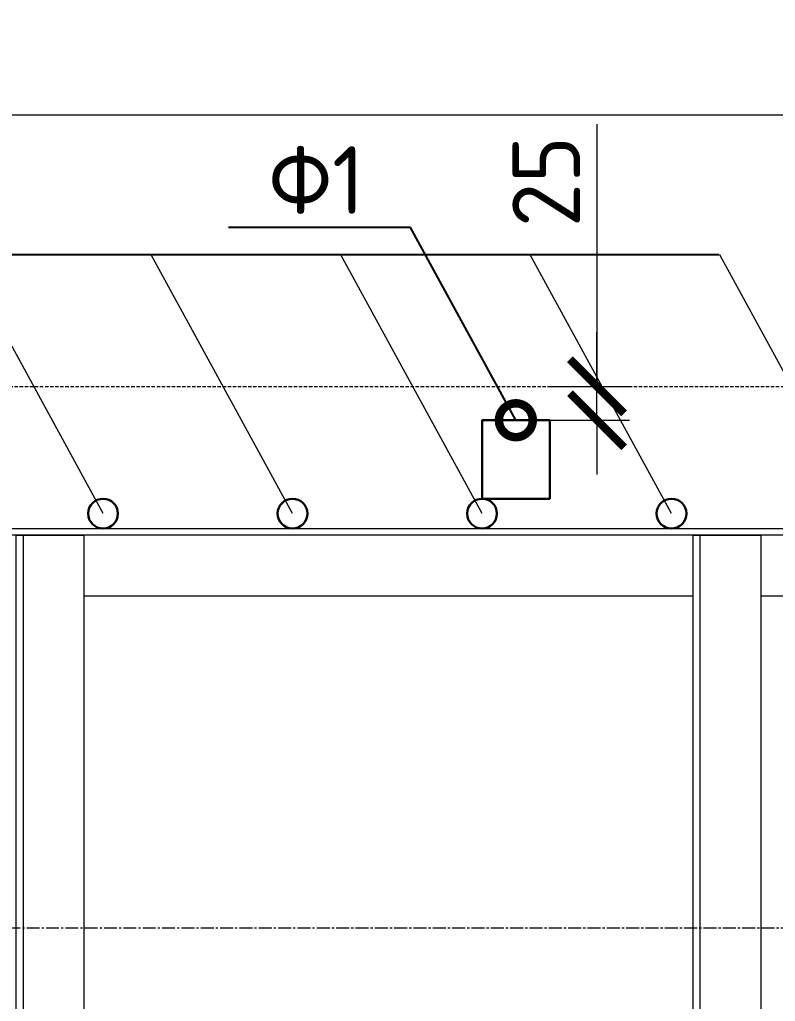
# Model space of a CAD drawing. Header units: millimetres. Extents: x -65574 to 111613, y -106550 to -50518.
# Drawn here: x 20064 to 20622, y -51548 to -50823 of the extents above; entities that cross this region are included whole.
import ezdxf
from ezdxf import colors
from ezdxf.entities.mleader import LeaderData, LeaderLine
from ezdxf.math import Vec2, Vec3

# ---------------------------------------------------------------- set-up
doc = ezdxf.new("R2010")
doc.units = ezdxf.units.MM
doc.linetypes.add('CENTER2', pattern=[28.575, 19.05, -3.175, 3.175, -3.175])
doc.linetypes.add('невидимая', pattern=[0.375, 0.25, -0.125])
doc.layers.get('Defpoints').update_dxf_attribs({"color": 6})
doc.styles.add('GOST-2.304_Type-B', font='GOST Common.ttf')
doc.dimstyles.new('УРСТ', dxfattribs={"dimtxt": 2.5, "dimasz": 2, "dimexe": 1.2, "dimexo": 1.5, "dimtad": 1, "dimdec": 0, "dimrnd": 1, "dimtxsty": 'GOST-2.304_Type-B', "dimblk": 'ARCHTICK', "dimcen": 2, "dimdle": 2, "dimazin": 3, "dimtfac": 1, "dimtdec": 0, "dimtmove": 1, "dimatfit": 0, "dimldrblk": 'NONE', "dimlwd": 15, "dimlwe": 15})

# ---------------------------------------------------------------- blocks, each defined once
blk = doc.blocks.new('*U238')
at = {"lineweight": 30}
blk.add_circle((0, 0), 11, dxfattribs=at)
blk = doc.blocks.new('*U239')
at = {"color": 0, "linetype": 'ByBlock', "lineweight": -2, "transparency": 16777216}
for p in [(1260, 0), (1400, 0), (1540, 0), (1680, 0)]:
    blk.add_blockref('*U238', p, dxfattribs=at)
blk = doc.blocks.new('_ArchTick')
at = {"color": 0, "linetype": 'ByBlock', "const_width": 0.15}
blk.add_lwpolyline([(-0.5, -0.5), (0.5, 0.5)], dxfattribs=at)
blk = doc.blocks.new('*D363')
at = {"color": 0, "lineweight": 15, "ltscale": 100, "transparency": 16777216}
for p, q in [((18865.26, -51157.88), (18865.26, -50869.26)), ((20685.26, -51157.88), (20685.26, -50869.26)), ((18825.26, -50893.26), (20725.26, -50893.26))]:
    blk.add_line(p, q, dxfattribs=at)
at = {"layer": 'Defpoints', "color": 0, "lineweight": -2, "ltscale": 100, "transparency": 16777216}
for p in [(20685.26, -50893.26), (18865.26, -51187.88), (20685.26, -51187.88)]:
    blk.add_point(p, dxfattribs=at)
at = {"color": 0, "lineweight": 15, "ltscale": 100, "transparency": 16777216, "xscale": 40, "yscale": 40, "zscale": 40, "rotation": 180}
blk.add_blockref('_ArchTick', (18865.26, -50893.26), dxfattribs=at)
at = {"color": 0, "lineweight": 15, "ltscale": 100, "transparency": 16777216, "xscale": 40, "yscale": 40, "zscale": 40}
blk.add_blockref('_ArchTick', (20685.26, -50893.26), dxfattribs=at)
at = {"color": 0, "lineweight": 15, "ltscale": 100, "transparency": 16777216, "insert": (19775.26, -50855.76), "char_height": 50, "attachment_point": 5, "style": 'GOST-2.304_Type-B'}
blk.add_mtext('\\A1;13х140=1820', dxfattribs=at)
blk = doc.blocks.new('_None')
blk = doc.blocks.new('*U236')
at = {"linetype": 'ByBlock', "lineweight": 15, "ltscale": 100}
blk.add_lwpolyline([(49.19, -95.6), (-55.19, 95.6)], dxfattribs=at)
blk = doc.blocks.new('*U237')
at = {"color": 0, "linetype": 'ByBlock', "lineweight": -2, "transparency": 16777216}
for p in [(1260, 0), (1400, 0), (1540, 0), (1680, 0), (1820, 0)]:
    blk.add_blockref('*U236', p, dxfattribs=at)
blk = doc.blocks.new('_DotSmall')
at = {"color": 0, "linetype": 'ByBlock', "const_width": 0.5}
blk.add_lwpolyline([(-0.0625, 0, 1), (0.0625, 0, 1)], format="xyb", close=True, dxfattribs=at)
blk = doc.blocks.new('*D379')
at = {"color": 0, "lineweight": 15, "transparency": 16777216}
for p, q in [((20490.2, -50900.08), (20490.2, -51093.88)), ((20490.2, -51093.88), (20490.2, -51053.88)), ((20455.26, -51093.88), (20514.2, -51093.88)), ((20490.2, -51118.88), (20490.2, -51093.88)), ((20490.2, -51118.88), (20490.2, -51093.88)), ((20455.26, -51118.88), (20514.2, -51118.88)), ((20490.2, -51118.88), (20490.2, -51158.88))]:
    blk.add_line(p, q, dxfattribs=at)
at = {"layer": 'Defpoints', "color": 0, "lineweight": -2, "transparency": 16777216}
for p in [(20455.26, -51093.88), (20490.2, -51093.88), (20455.26, -51118.88)]:
    blk.add_point(p, dxfattribs=at)
at = {"color": 0, "lineweight": 15, "transparency": 16777216, "xscale": 40, "yscale": 40, "zscale": 40}
for p, rotation in [((20490.2, -51093.88), 270), ((20490.2, -51118.88), 90)]:
    blk.add_blockref('_ArchTick', p, dxfattribs=dict(at, rotation=rotation))
at = {"color": 0, "lineweight": 15, "transparency": 16777216, "insert": (20452.7, -50942.58), "char_height": 50, "attachment_point": 5, "rotation": 90, "style": 'GOST-2.304_Type-B'}
blk.add_mtext('\\A1;25', dxfattribs=at)

msp = doc.modelspace()

# ---------------------------------------------------------------- linework, layer by layer
at = {"lineweight": 15, "ltscale": 100}
for p, q in [((20711.15, -51203.88), (18811.15, -51203.88)), ((20066.15, -51203.88), (20066.15, -51783.88)), ((20566.15, -51203.88), (20566.15, -51783.88))]:
    msp.add_line(p, q, dxfattribs=at)
at = {"linetype": 'CENTER2', "lineweight": 5, "ltscale": 0.5}
msp.add_line((18811.59, -51493.88), (20711.59, -51493.88), dxfattribs=at)
at = {"linetype": 'невидимая', "lineweight": 15, "ltscale": 10}
msp.add_lwpolyline([(18811.15, -51893.88), (18811.15, -51093.88), (20711.15, -51093.88), (20711.15, -51893.88)], close=True, dxfattribs=at)
at = {"lineweight": 30, "ltscale": 100}
msp.add_lwpolyline([(20455.26, -51118.88), (20405.26, -51118.88), (20405.26, -51176.88), (20455.26, -51176.88)], close=True, dxfattribs=at)
at = {"lineweight": 15, "ltscale": 100}
for points in [[(18911.15, -51248.88), (18811.15, -51248.88), (18811.15, -51198.88), (20711.15, -51198.88), (20711.15, -51248.88), (20611.15, -51248.88)], [(20561.15, -51248.88), (20111.15, -51248.88)]]:
    msp.add_lwpolyline(points, dxfattribs=at)
for points in [[(20061.15, -51783.88), (20061.15, -51203.88), (20111.15, -51203.88), (20111.15, -51783.88)], [(20561.15, -51783.88), (20561.15, -51203.88), (20611.15, -51203.88), (20611.15, -51783.88)]]:
    msp.add_lwpolyline(points, close=True, dxfattribs=at)

# ---------------------------------------------------------------- block references
for name, p in [('*U237', (18816.06, -51092.28)), ('*U239', (18865.26, -51187.88))]:
    msp.add_blockref(name, p)

# ---------------------------------------------------------------- dimensions: what is measured, and where the dimension line sits
dim = msp.add_linear_dim(base=(20685.26, -50893.26), p1=(18865.26, -51187.88), p2=(20685.26, -51187.88), angle=0, text='13х140=<>', dimstyle='УРСТ', override={"dimscale": 0, "dimtxsty": 'GOST-2.304_Type-B'}, dxfattribs=at)
dim.commit()
dim.dimension.update_dxf_attribs({"geometry": '*D363', "text_midpoint": (19775.26, -50855.76)})
at = {"lineweight": 15}
dim = msp.add_linear_dim(base=(20490.2, -51093.88), p1=(20455.26, -51118.88), p2=(20455.26, -51093.88), angle=90, dimstyle='УРСТ', override={"dimscale": 0, "dimexo": 0, "dimtxsty": 'GOST-2.304_Type-B'}, dxfattribs=at)
dim.commit()
dim.dimension.update_dxf_attribs({"geometry": '*D379', "text_midpoint": (20503.49, -50942.58), "dimtype": 160})

# ---------------------------------------------------------------- leaders
at = {"lineweight": 15, "ltscale": 100}
ml = msp.add_multileader_mtext('Standard', dxfattribs=at)
ml.set_content('Ф1', color=256, style='GOST-2.304_Type-B')
ml.set_leader_properties()
ml.set_arrow_properties(name='DOTSMALL')
ml.build(insert=Vec2(0, 0))
ml.multileader.update_dxf_attribs({"text_left_attachment_type": 6, "text_right_attachment_type": 6, "dogleg_length": 1, "arrow_head_size": 50, "scale": 20})
ctx = ml.context
ctx.base_point, ctx.scale, ctx.char_height, ctx.arrow_head_size, ctx.landing_gap_size, ctx.plane_origin = Vec3(20227.48, -50976.47), 20, 50, 50, 20, Vec3(20159.27, -51784.65)
ctx.left_attachment, ctx.right_attachment = 6, 6
notes = []
notes.append((ctx, [(1, (1, 1, 0), (20352.48, -50976.47), (-1, 0), 20, [(0, [(20430.26, -51118.88)], 0, [])])]))
ctx.mtext.insert, ctx.mtext.flow_direction = Vec3(20247.48, -50916.47), 5
at = {"lineweight": 15}
ml = msp.add_multileader_mtext('Standard', dxfattribs=at)
ml.set_content('1', color=256, style='GOST-2.304_Type-B')
ml.set_leader_properties()
ml.set_arrow_properties(name='NONE')
ml.build(insert=Vec2(0, 0))
ml.multileader.update_dxf_attribs({"text_right_attachment_type": 6, "dogleg_length": 2.5, "arrow_head_size": 50, "scale": 20})
ctx = ml.context
ctx.base_point, ctx.scale, ctx.char_height, ctx.arrow_head_size, ctx.plane_origin = Vec3(18714.73, -50961.68), 20, 50, 50, Vec3(18760.57, -50996.68)
ctx.right_attachment, ctx.text_align_type = 6, 2
notes.append((ctx, [(0, (1, 1, 0), (18760.57, -50996.68), (-1, 0), 16.85, [(0, [(20580.57, -50996.68)], 0, [])])]))
ctx.mtext.insert, ctx.mtext.alignment, ctx.mtext.flow_direction = Vec3(18741.73, -50936.68), 3, 5
for ctx, leaders in notes:
    for number, flags, end, landing, length, lines in leaders:
        leader = LeaderData()
        leader.index, (leader.has_last_leader_line, leader.has_dogleg_vector, leader.attachment_direction) = number, flags
        leader.last_leader_point, leader.dogleg_vector, leader.dogleg_length = Vec3(end), Vec3(landing), length
        for number, points, colour, breaks in lines:
            line = LeaderLine()
            line.index, line.vertices, line.color, line.breaks = number, Vec3.list(points), colors.encode_raw_color(colour), breaks
            leader.lines.append(line)
        ctx.leaders.append(leader)

doc.saveas('drawing.dxf')
